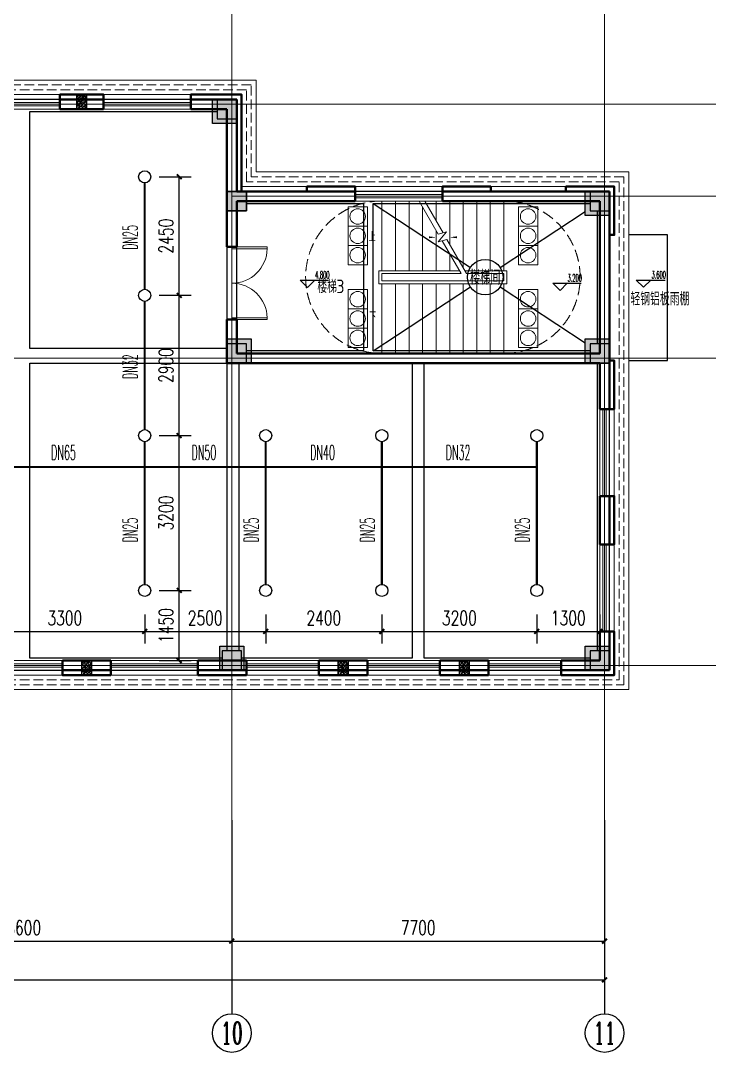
# Model space of a CAD drawing. Extents: x 1031190 to 1725648, y 733081 to 1571294.
# Drawn here: x 1172454 to 1186681, y 1052348 to 1073677 of the extents above; entities that cross this region are included whole.
import ezdxf
from ezdxf.enums import TextEntityAlignment as Align

# ---------------------------------------------------------------- set-up
doc = ezdxf.new("R2010")
doc.units = 0
doc.header["$LTSCALE"] = 1000
doc.header["$MEASUREMENT"] = 0
for name, pattern in [('__DASH', [0.35, 0.25, -0.1]), ('ACAD_ISO10W100', [18.5, 12, -3, 0.5, -3]), ('DASH', [0.35, 0.25, -0.1]), ('DOTE', [2.42, 2, -0.2, 0.02, -0.2])]:
    doc.linetypes.add(name, pattern=pattern)
for name, color, linetype in [('AXIS', 3, 'Continuous'), ('AXIS_TEXT', 4, 'Continuous'), ('BEAM', 4, 'Continuous'), ('C-AXIS(轴号)', 3, 'Continuous'), ('C-AXIS-T(字)', 7, 'Continuous'), ('DIM_ELEV', 3, 'Continuous'), ('DIM_SYMB', 3, 'Continuous'), ('EQUIP_不分区喷淋', 7, 'Continuous'), ('PIPE-不分区喷淋', 6, 'ZP'), ('PUB_TEXT', 4, 'Continuous'), ('S-COLU-HATCH', 30, 'Continuous'), ('S-COLU-LINE1', 6, 'Continuous'), ('TEXT_不分区喷淋', 7, 'Continuous'), ('TWT_DIM', 3, 'Continuous'), ('立面', 73, 'Continuous')]:
    doc.layers.add(name, color=color, linetype=linetype)
for name, color, linetype, lineweight in [('DOTE', 19, 'DOTE', 9), ('STAIR', 2, 'Continuous', 18), ('WALL', 9, 'Continuous', 40), ('WINDOW', 8, 'Continuous', 15), ('平面-看线', 45, 'Continuous', 15)]:
    doc.layers.add(name, color=color, linetype=linetype, lineweight=lineweight)
doc.styles.add('_TCH_AXIS', font='COMPLEX', dxfattribs={"bigfont": 'GBCBIG'})
doc.styles.add('_TCH_DIM', font='SIMPLEX.shx', dxfattribs={"width": 0.6, "oblique": 10, "bigfont": 'hztxt.shx'})
doc.styles.add('_TCH_DIM_T3', font='SIMPLEX', dxfattribs={"width": 0.705882, "bigfont": 'GBCBIG'})
doc.styles.add('_TWT_PIPEDN', font='SIMPLEX.shx', dxfattribs={"width": 0.6, "oblique": 10, "height": 3, "bigfont": 'HZTXT.shx'})
doc.styles.add('COMPLEX', font='COMPLEX')
doc.styles.get("Standard").update_dxf_attribs({"font": 'gbenor.shx', "bigfont": 'gbcbig.shx'})
doc.styles.add('TSSD_REIN', font='tssdeng.shx', dxfattribs={"width": 0.7, "bigfont": 'hztxt.shx'})
doc.linetypes.add('ZP', pattern='A,3,-0.2,["ZP",Standard,S=0.25,R=0,X=-0.1,Y=-0.115],-0.35', length=3.55)
doc.dimstyles.new('_TCH_ARCH&&100', dxfattribs={"dimtxt": 297.5, "dimasz": 100, "dimexe": 250, "dimexo": 300, "dimgap": 126.25, "dimtad": 1, "dimdec": 0, "dimzin": 0, "dimdsep": 46, "dimtxsty": '_TCH_DIM_T3', "dimblk": 'ARCHTICK', "dimcen": 0.09, "dimclrt": 7, "dimazin": 2, "dimtfac": 1, "dimtdec": 0, "dimtix": 1, "dimtmove": 2, "dimatfit": 3, "dimfxl": 0, "dimtolj": 1, "dimtzin": 0, "dimarcsym": 0})
doc.dimstyles.new('_TWT_ARCH&&100', dxfattribs={"dimtxt": 297.5, "dimasz": 100, "dimexe": 250, "dimexo": 300, "dimgap": 126.25, "dimtad": 1, "dimdec": 0, "dimzin": 0, "dimdsep": 46, "dimtxsty": '_TCH_DIM_T3', "dimblk": 'ARCHTICK', "dimcen": 0.09, "dimclrt": 7, "dimazin": 2, "dimtfac": 1, "dimtdec": 0, "dimtix": 1, "dimtmove": 2, "dimatfit": 3, "dimfxl": 0, "dimtolj": 1, "dimtzin": 0, "dimarcsym": 0})

# ---------------------------------------------------------------- blocks, each defined once
blk = doc.blocks.new('A$C2C0A525A')
at = {"layer": 'BEAM', "linetype": 'ByBlock'}
h = blk.add_hatch(dxfattribs=at)
h.set_pattern_fill('ARMORED', color=2, scale=10, style=0)
h.set_pattern_definition([(50, (-1583621.62, 476005.3), (71.7260183, -6.2752135), [7.5, -82.5]), (355, (-1583621.62, 476005.3), (-13.8751334, 75.2192134), [6, -66]), (100.4514, (-1583615.64, 476004.78), (57.8509382, 68.9439542), [6.374019, -70.1142112]), (46.1842, (-1583621.62, 476025.3), (106.724105, -16.5519014), [11.25, -123.75]), (96.6356, (-1583612.72, 476023.92), (93.4662706, 97.411787), [9.561029, -105.1713]), (351.1842, (-1583621.62, 476025.3), (93.4661945, 97.41186), [9, -99]), (21, (-1583611.62, 476020.3), (59.6907052, -40.261889), [7.5, -82.5]), (326, (-1583611.62, 476020.3), (24.3315332, 72.5150045), [6, -66]), (71.4514, (-1583606.644, 476016.95), (84.0222629, 32.2530497), [6.374019, -70.1142112]), (37.5, (-1583621.618, 476005.302), (1.21598553, 33.2893854), [0, -65.2, 0, -67, 0, -66.25]), (7.5, (-1583621.62, 476005.302), (26.30695374, 39.4411712), [0, -38.2, 0, -63.7, 0, -25.25]), (327.5, (-1583643.918, 476005.302), (53.3822436, -2.25548717), [0, -25, 0, -78, 0, -103.5]), (317.5, (-1583653.92, 476005.3), (58.3186169, 10.0104982), [0, -32.5, 0, -51.8, 0, -73.5]), (45, (-1583621.62, 476005.3), (-35.355339, 35.355339), [])])
h.paths.add_polyline_path([(61000, -1600), (61000, -1900), (61200, -1900), (61200, -1600)])
at = {"layer": 'BEAM', "ltscale": 10}
h = blk.add_hatch(color=256, dxfattribs=at)
h.dxf.hatch_style = 1
h.paths.add_polyline_path([(64300, -1700), (63900, -1700), (63900, -2100), (64300, -2100)])
h = blk.add_hatch(color=256, dxfattribs=at)
h.dxf.hatch_style = 1
h.paths.add_polyline_path([(64500, -3600), (64100, -3600), (64100, -4000), (64500, -4000)])
h = blk.add_hatch(color=256, dxfattribs=at)
h.dxf.hatch_style = 1
h.paths.add_polyline_path([(72000, -3600), (71600, -3600), (71600, -4000), (72000, -4000)])
h = blk.add_hatch(color=256, dxfattribs=at)
h.dxf.hatch_style = 1
h.paths.add_polyline_path([(64500, -6750), (64100, -6750), (64100, -7150), (64500, -7150)])
h = blk.add_hatch(color=256, dxfattribs=at)
h.dxf.hatch_style = 1
h.paths.add_polyline_path([(72000, -6750), (71600, -6750), (71600, -7150), (72000, -7150)])
h = blk.add_hatch(color=256, dxfattribs=at)
h.dxf.hatch_style = 1
h.paths.add_polyline_path([(64400, -13100), (64000, -13100), (64000, -13500), (64400, -13500)])
h = blk.add_hatch(color=256, dxfattribs=at)
h.dxf.hatch_style = 1
h.paths.add_polyline_path([(72000, -13100), (71600, -13100), (71600, -13500), (72000, -13500)])
at = {"layer": 'BEAM', "linetype": 'ByBlock'}
h = blk.add_hatch(dxfattribs=at)
h.set_pattern_fill('ARMORED', color=2, scale=10, style=0)
h.set_pattern_definition([(50, (-1583521.62, 464305.3), (71.7260183, -6.2752135), [7.5, -82.5]), (355, (-1583521.62, 464305.3), (-13.8751334, 75.2192134), [6, -66]), (100.4514, (-1583515.64, 464304.78), (57.8509382, 68.9439542), [6.374019, -70.1142112]), (46.1842, (-1583521.62, 464325.3), (106.724105, -16.5519014), [11.25, -123.75]), (96.6356, (-1583512.72, 464323.92), (93.4662706, 97.411787), [9.561029, -105.1713]), (351.1842, (-1583521.62, 464325.3), (93.4661945, 97.41186), [9, -99]), (21, (-1583511.62, 464320.3), (59.6907052, -40.261889), [7.5, -82.5]), (326, (-1583511.62, 464320.3), (24.3315332, 72.5150045), [6, -66]), (71.4514, (-1583506.644, 464316.95), (84.0222629, 32.2530497), [6.374019, -70.1142112]), (37.5, (-1583521.618, 464305.302), (1.21598553, 33.2893854), [0, -65.2, 0, -67, 0, -66.25]), (7.5, (-1583521.62, 464305.302), (26.30695374, 39.4411712), [0, -38.2, 0, -63.7, 0, -25.25]), (327.5, (-1583543.918, 464305.302), (53.3822436, -2.25548717), [0, -25, 0, -78, 0, -103.5]), (317.5, (-1583553.92, 464305.3), (58.3186169, 10.0104982), [0, -32.5, 0, -51.8, 0, -73.5]), (45, (-1583521.62, 464305.3), (-35.355339, 35.355339), [])])
h.paths.add_polyline_path([(61100, -13300), (61100, -13600), (61300, -13600), (61300, -13300)])
h = blk.add_hatch(dxfattribs=at)
h.set_pattern_fill('ARMORED', color=2, scale=10, style=0)
h.set_pattern_definition([(50, (-1578221.62, 464305.3), (71.7260183, -6.2752135), [7.5, -82.5]), (355, (-1578221.62, 464305.3), (-13.8751334, 75.2192134), [6, -66]), (100.4514, (-1578215.64, 464304.78), (57.8509382, 68.9439542), [6.374019, -70.1142112]), (46.1842, (-1578221.62, 464325.3), (106.724105, -16.5519014), [11.25, -123.75]), (96.6356, (-1578212.72, 464323.92), (93.4662706, 97.411787), [9.561029, -105.1713]), (351.1842, (-1578221.62, 464325.3), (93.4661945, 97.41186), [9, -99]), (21, (-1578211.62, 464320.3), (59.6907052, -40.261889), [7.5, -82.5]), (326, (-1578211.62, 464320.3), (24.3315332, 72.5150045), [6, -66]), (71.4514, (-1578206.644, 464316.95), (84.0222629, 32.2530497), [6.374019, -70.1142112]), (37.5, (-1578221.618, 464305.302), (1.21598553, 33.2893854), [0, -65.2, 0, -67, 0, -66.25]), (7.5, (-1578221.62, 464305.302), (26.30695374, 39.4411712), [0, -38.2, 0, -63.7, 0, -25.25]), (327.5, (-1578243.918, 464305.302), (53.3822436, -2.25548717), [0, -25, 0, -78, 0, -103.5]), (317.5, (-1578253.92, 464305.3), (58.3186169, 10.0104982), [0, -32.5, 0, -51.8, 0, -73.5]), (45, (-1578221.62, 464305.3), (-35.355339, 35.355339), [])])
h.paths.add_polyline_path([(66400, -13300), (66400, -13600), (66600, -13600), (66600, -13300)])
h = blk.add_hatch(dxfattribs=at)
h.set_pattern_fill('ARMORED', color=2, scale=10, style=0)
h.set_pattern_definition([(50, (-1575721.62, 464305.3), (71.7260183, -6.2752135), [7.5, -82.5]), (355, (-1575721.62, 464305.3), (-13.8751334, 75.2192134), [6, -66]), (100.4514, (-1575715.64, 464304.78), (57.8509382, 68.9439542), [6.374019, -70.1142112]), (46.1842, (-1575721.62, 464325.3), (106.724105, -16.5519014), [11.25, -123.75]), (96.6356, (-1575712.72, 464323.92), (93.4662706, 97.411787), [9.561029, -105.1713]), (351.1842, (-1575721.62, 464325.3), (93.4661945, 97.41186), [9, -99]), (21, (-1575711.62, 464320.3), (59.6907052, -40.261889), [7.5, -82.5]), (326, (-1575711.62, 464320.3), (24.3315332, 72.5150045), [6, -66]), (71.4514, (-1575706.644, 464316.95), (84.0222629, 32.2530497), [6.374019, -70.1142112]), (37.5, (-1575721.618, 464305.302), (1.21598553, 33.2893854), [0, -65.2, 0, -67, 0, -66.25]), (7.5, (-1575721.62, 464305.302), (26.30695374, 39.4411712), [0, -38.2, 0, -63.7, 0, -25.25]), (327.5, (-1575743.918, 464305.302), (53.3822436, -2.25548717), [0, -25, 0, -78, 0, -103.5]), (317.5, (-1575753.92, 464305.3), (58.3186169, 10.0104982), [0, -32.5, 0, -51.8, 0, -73.5]), (45, (-1575721.62, 464305.3), (-35.355339, 35.355339), [])])
h.paths.add_polyline_path([(68900, -13300), (68900, -13600), (69100, -13600), (69100, -13300)])
at = {"layer": 'BEAM'}
for p, q in [((59900, -1700), (55800, -1700)), ((63900, -1700), (59900, -1700)), ((60025, -1950), (63900, -1950)), ((60025, -6850), (60025, -1950)), ((64100, -2100), (64100, -3600)), ((64300, -3600), (64300, -2100)), ((67020, -3600), (64500, -3600)), ((71600, -3600), (67020, -3600)), ((64100, -4000), (64100, -6750)), ((64300, -6750), (64300, -4000)), ((64500, -3850), (66920, -3850)), ((66920, -3850), (66920, -6900)), ((67120, -3850), (69129, -5173)), ((67120, -3850), (71600, -3850)), ((67120, -6900), (67120, -3850)), ((69741, -5173), (71500, -4015)), ((71750, -4000), (71750, -6750)), ((72000, -6750), (72000, -4000)), ((67120, -6900), (69129, -5577)), ((69741, -5577), (71500, -6735)), ((64100, -6850), (60025, -6850)), ((66920, -6900), (64500, -6900)), ((68050, -6900), (67120, -6900)), ((71600, -6900), (68050, -6900)), ((60025, -7150), (64100, -7150)), ((60025, -13250), (60025, -7150)), ((64100, -7150), (64100, -13100)), ((64350, -13100), (64350, -7150)), ((64500, -7150), (67020, -7150)), ((67020, -7150), (67925, -7150)), ((67925, -7150), (67925, -13250)), ((68175, -7150), (71600, -7150)), ((68175, -13250), (68175, -7150)), ((71750, -7150), (71750, -13100)), ((72000, -13100), (72000, -7150)), ((64000, -13250), (60025, -13250)), ((67925, -13250), (64400, -13250)), ((71600, -13250), (68175, -13250)), ((55800, -13500), (59900, -13500)), ((59900, -13500), (64000, -13500)), ((64400, -13500), (68050, -13500)), ((68050, -13500), (71600, -13500))]:
    blk.add_line(p, q, dxfattribs=at)
at = {"layer": 'BEAM', "color": 2, "linetype": 'ByBlock'}
for points in [[(61000, -1600), (61200, -1600), (61200, -1900), (61000, -1900)], [(61100, -13300), (61300, -13300), (61300, -13600), (61100, -13600)], [(66400, -13300), (66600, -13300), (66600, -13600), (66400, -13600)], [(68900, -13300), (69100, -13300), (69100, -13600), (68900, -13600)]]:
    blk.add_lwpolyline(points, close=True, dxfattribs=at)
at = {"layer": 'BEAM'}
for points in [[(64300, -1700), (63900, -1700), (63900, -2100), (64300, -2100)], [(64500, -3600), (64100, -3600), (64100, -4000), (64500, -4000)], [(72000, -3600), (71600, -3600), (71600, -4000), (72000, -4000)], [(64500, -6750), (64100, -6750), (64100, -7150), (64500, -7150)], [(72000, -6750), (71600, -6750), (71600, -7150), (72000, -7150)], [(64400, -13100), (64000, -13100), (64000, -13500), (64400, -13500)], [(72000, -13100), (71600, -13100), (71600, -13500), (72000, -13500)]]:
    blk.add_lwpolyline(points, close=True, dxfattribs=at)
blk.add_circle((69435, -5375), 367, dxfattribs=at)
at = {"layer": 'BEAM', "style": 'TSSD_REIN', "width": 0.7}
blk.add_text('楼梯间', height=300, dxfattribs=at).set_placement((69120, -5529))
blk = doc.blocks.new('rewerwer')
at = {"layer": 'S-COLU-HATCH'}
h = blk.add_hatch(color=8, dxfattribs=at)
h.dxf.hatch_style = 1
h.paths.add_polyline_path([(1356988, 1149256), (1357488, 1149256), (1357488, 1148756), (1356988, 1148756)])
h = blk.add_hatch(color=8, dxfattribs=at)
h.dxf.hatch_style = 1
h.paths.add_polyline_path([(1357288, 1147356), (1357688, 1147356), (1357688, 1146956), (1357288, 1146956)])
h = blk.add_hatch(color=8, dxfattribs=at)
h.dxf.hatch_style = 1
h.paths.add_polyline_path([(1364688, 1147356), (1365188, 1147356), (1365188, 1146856), (1364688, 1146856)])
h = blk.add_hatch(color=8, dxfattribs=at)
h.dxf.hatch_style = 1
h.paths.add_polyline_path([(1357288, 1144306), (1357788, 1144306), (1357788, 1143806), (1357288, 1143806)])
h = blk.add_hatch(color=8, dxfattribs=at)
h.dxf.hatch_style = 1
h.paths.add_polyline_path([(1364688, 1144306), (1365188, 1144306), (1365188, 1143806), (1364688, 1143806)])
h = blk.add_hatch(color=8, dxfattribs=at)
h.dxf.hatch_style = 1
h.paths.add_polyline_path([(1357138, 1137956), (1357638, 1137956), (1357638, 1137456), (1357138, 1137456)])
h = blk.add_hatch(color=8, dxfattribs=at)
h.dxf.hatch_style = 1
h.paths.add_polyline_path([(1364688, 1137956), (1365188, 1137956), (1365188, 1137456), (1364688, 1137456)])
at = {"layer": 'S-COLU-LINE1', "color": 8}
for points in [[(1356988, 1149256), (1357488, 1149256), (1357488, 1148756), (1356988, 1148756)], [(1357288, 1147356), (1357688, 1147356), (1357688, 1146956), (1357288, 1146956)], [(1364688, 1147356), (1365188, 1147356), (1365188, 1146856), (1364688, 1146856)], [(1357288, 1144306), (1357788, 1144306), (1357788, 1143806), (1357288, 1143806)], [(1364688, 1144306), (1365188, 1144306), (1365188, 1143806), (1364688, 1143806)], [(1357138, 1137956), (1357638, 1137956), (1357638, 1137456), (1357138, 1137456)], [(1364688, 1137956), (1365188, 1137956), (1365188, 1137456), (1364688, 1137456)]]:
    blk.add_lwpolyline(points, close=True, dxfattribs=at)
blk = doc.blocks.new('_ArchTick')
at = {"color": 0, "linetype": 'ByBlock', "const_width": 0.4}
blk.add_lwpolyline([(-0.5, -0.5), (0.5, 0.5)], dxfattribs=at)
blk = doc.blocks.new('*D254')
at = {"layer": 'AXIS', "color": 0, "lineweight": -2}
for p, q in [((1112617, 1056848), (1112617, 1053598)), ((1184517, 1056848), (1184517, 1053598)), ((1112617, 1053848), (1184517, 1053848))]:
    blk.add_line(p, q, dxfattribs=at)
at = {"layer": 'Defpoints', "color": 0}
for p in [(1112617, 1057148), (1184517, 1057148), (1184517, 1053848)]:
    blk.add_point(p, dxfattribs=at)
at = {"layer": 'AXIS', "color": 0, "lineweight": -2, "xscale": 100, "yscale": 100, "zscale": 100, "rotation": 180}
blk.add_blockref('_ArchTick', (1112617, 1053848), dxfattribs=at)
at = {"layer": 'AXIS', "color": 0, "lineweight": -2, "xscale": 100, "yscale": 100, "zscale": 100}
blk.add_blockref('_ArchTick', (1184517, 1053848), dxfattribs=at)
at = {"layer": 'AXIS', "color": 7, "insert": (1148567, 1054123), "char_height": 297.5, "attachment_point": 5, "style": '_TCH_DIM_T3'}
blk.add_mtext('\\A1;71900', dxfattribs=at)
blk = doc.blocks.new('*D265')
at = {"layer": 'AXIS', "color": 0, "lineweight": -2}
for p, q in [((1168217, 1056848), (1168217, 1054398)), ((1176817, 1056848), (1176817, 1054398)), ((1168217, 1054648), (1176817, 1054648))]:
    blk.add_line(p, q, dxfattribs=at)
at = {"layer": 'Defpoints', "color": 0}
for p in [(1168217, 1057148), (1176817, 1057148), (1176817, 1054648)]:
    blk.add_point(p, dxfattribs=at)
at = {"layer": 'AXIS', "color": 0, "lineweight": -2, "xscale": 100, "yscale": 100, "zscale": 100, "rotation": 180}
blk.add_blockref('_ArchTick', (1168217, 1054648), dxfattribs=at)
at = {"layer": 'AXIS', "color": 0, "lineweight": -2, "xscale": 100, "yscale": 100, "zscale": 100}
blk.add_blockref('_ArchTick', (1176817, 1054648), dxfattribs=at)
at = {"layer": 'AXIS', "color": 7, "insert": (1172517, 1054923), "char_height": 297.5, "attachment_point": 5, "style": '_TCH_DIM_T3'}
blk.add_mtext('\\A1;8600', dxfattribs=at)
blk = doc.blocks.new('*D266')
at = {"layer": 'AXIS', "color": 0, "lineweight": -2}
for p, q in [((1176817, 1056848), (1176817, 1054398)), ((1184517, 1056848), (1184517, 1054398)), ((1176817, 1054648), (1184517, 1054648))]:
    blk.add_line(p, q, dxfattribs=at)
at = {"layer": 'Defpoints', "color": 0}
for p in [(1176817, 1057148), (1184517, 1057148), (1184517, 1054648)]:
    blk.add_point(p, dxfattribs=at)
at = {"layer": 'AXIS', "color": 0, "lineweight": -2, "xscale": 100, "yscale": 100, "zscale": 100, "rotation": 180}
blk.add_blockref('_ArchTick', (1176817, 1054648), dxfattribs=at)
at = {"layer": 'AXIS', "color": 0, "lineweight": -2, "xscale": 100, "yscale": 100, "zscale": 100}
blk.add_blockref('_ArchTick', (1184517, 1054648), dxfattribs=at)
at = {"layer": 'AXIS', "color": 7, "insert": (1180667, 1054923), "char_height": 297.5, "attachment_point": 5, "style": '_TCH_DIM_T3'}
blk.add_mtext('\\A1;7700', dxfattribs=at)
blk = doc.blocks.new('*D654')
at = {"layer": 'Defpoints', "color": 0}
for p in [(1175015, 1070448), (1175730, 1070448), (1175015, 1067998)]:
    blk.add_point(p, dxfattribs=at)
at = {"layer": 'TWT_DIM', "color": 0, "lineweight": -2}
for p, q in [((1175315, 1070448), (1175980, 1070448)), ((1175730, 1067998), (1175730, 1070448)), ((1175315, 1067998), (1175980, 1067998))]:
    blk.add_line(p, q, dxfattribs=at)
at = {"layer": 'TWT_DIM', "color": 0, "lineweight": -2, "xscale": 100, "yscale": 100, "zscale": 100}
for p, rotation in [((1175730, 1070448), 90), ((1175730, 1067998), 270)]:
    blk.add_blockref('_ArchTick', p, dxfattribs=dict(at, rotation=rotation))
at = {"layer": 'TWT_DIM', "color": 7, "insert": (1175455, 1069223), "char_height": 297.5, "attachment_point": 5, "rotation": 90, "style": '_TCH_DIM_T3'}
blk.add_mtext('\\A1;2450', dxfattribs=at)
blk = doc.blocks.new('*D655')
at = {"layer": 'Defpoints', "color": 0}
for p in [(1175015, 1067998), (1175730, 1067998), (1175015, 1065098)]:
    blk.add_point(p, dxfattribs=at)
at = {"layer": 'TWT_DIM', "color": 0, "lineweight": -2}
for p, q in [((1175315, 1067998), (1175980, 1067998)), ((1175730, 1065098), (1175730, 1067998)), ((1175315, 1065098), (1175980, 1065098))]:
    blk.add_line(p, q, dxfattribs=at)
at = {"layer": 'TWT_DIM', "color": 0, "lineweight": -2, "xscale": 100, "yscale": 100, "zscale": 100}
for p, rotation in [((1175730, 1067998), 90), ((1175730, 1065098), 270)]:
    blk.add_blockref('_ArchTick', p, dxfattribs=dict(at, rotation=rotation))
at = {"layer": 'TWT_DIM', "color": 7, "insert": (1175455, 1066548), "char_height": 297.5, "attachment_point": 5, "rotation": 90, "style": '_TCH_DIM_T3'}
blk.add_mtext('\\A1;2900', dxfattribs=at)
blk = doc.blocks.new('*D656')
at = {"layer": 'Defpoints', "color": 0}
for p in [(1175015, 1065098), (1175730, 1065098), (1175015, 1061898)]:
    blk.add_point(p, dxfattribs=at)
at = {"layer": 'TWT_DIM', "color": 0, "lineweight": -2}
for p, q in [((1175315, 1065098), (1175980, 1065098)), ((1175730, 1061898), (1175730, 1065098)), ((1175315, 1061898), (1175980, 1061898))]:
    blk.add_line(p, q, dxfattribs=at)
at = {"layer": 'TWT_DIM', "color": 0, "lineweight": -2, "xscale": 100, "yscale": 100, "zscale": 100}
for p, rotation in [((1175730, 1065098), 90), ((1175730, 1061898), 270)]:
    blk.add_blockref('_ArchTick', p, dxfattribs=dict(at, rotation=rotation))
at = {"layer": 'TWT_DIM', "color": 7, "insert": (1175455, 1063498), "char_height": 297.5, "attachment_point": 5, "rotation": 90, "style": '_TCH_DIM_T3'}
blk.add_mtext('\\A1;3200', dxfattribs=at)
blk = doc.blocks.new('*D657')
at = {"layer": 'Defpoints', "color": 0}
for p in [(1175015, 1061898), (1175730, 1061898), (1175015, 1060448)]:
    blk.add_point(p, dxfattribs=at)
at = {"layer": 'TWT_DIM', "color": 0, "lineweight": -2}
for p, q in [((1175315, 1061898), (1175980, 1061898)), ((1175730, 1060448), (1175730, 1061898)), ((1175315, 1060448), (1175980, 1060448))]:
    blk.add_line(p, q, dxfattribs=at)
at = {"layer": 'TWT_DIM', "color": 0, "lineweight": -2, "xscale": 100, "yscale": 100, "zscale": 100}
for p, rotation in [((1175730, 1061898), 90), ((1175730, 1060448), 270)]:
    blk.add_blockref('_ArchTick', p, dxfattribs=dict(at, rotation=rotation))
at = {"layer": 'TWT_DIM', "color": 7, "insert": (1175455, 1061173), "char_height": 297.5, "attachment_point": 5, "rotation": 90, "style": '_TCH_DIM_T3'}
blk.add_mtext('\\A1;1450', dxfattribs=at)
blk = doc.blocks.new('*D679')
at = {"layer": 'Defpoints', "color": 0}
for p in [(1171717, 1061698), (1175017, 1061698), (1175017, 1061050)]:
    blk.add_point(p, dxfattribs=at)
at = {"layer": 'TWT_DIM', "color": 0, "lineweight": -2}
for p, q in [((1171717, 1061398), (1171717, 1060800)), ((1175017, 1061398), (1175017, 1060800)), ((1171717, 1061050), (1175017, 1061050))]:
    blk.add_line(p, q, dxfattribs=at)
at = {"layer": 'TWT_DIM', "color": 0, "lineweight": -2, "xscale": 100, "yscale": 100, "zscale": 100, "rotation": 180}
blk.add_blockref('_ArchTick', (1171717, 1061050), dxfattribs=at)
at = {"layer": 'TWT_DIM', "color": 0, "lineweight": -2, "xscale": 100, "yscale": 100, "zscale": 100}
blk.add_blockref('_ArchTick', (1175017, 1061050), dxfattribs=at)
at = {"layer": 'TWT_DIM', "color": 7, "insert": (1173367, 1061325), "char_height": 297.5, "attachment_point": 5, "style": '_TCH_DIM_T3'}
blk.add_mtext('\\A1;3300', dxfattribs=at)
blk = doc.blocks.new('*D680')
at = {"layer": 'Defpoints', "color": 0}
for p in [(1175017, 1061698), (1177517, 1061698), (1177517, 1061050)]:
    blk.add_point(p, dxfattribs=at)
at = {"layer": 'TWT_DIM', "color": 0, "lineweight": -2}
for p, q in [((1175017, 1061398), (1175017, 1060800)), ((1177517, 1061398), (1177517, 1060800)), ((1175017, 1061050), (1177517, 1061050))]:
    blk.add_line(p, q, dxfattribs=at)
at = {"layer": 'TWT_DIM', "color": 0, "lineweight": -2, "xscale": 100, "yscale": 100, "zscale": 100, "rotation": 180}
blk.add_blockref('_ArchTick', (1175017, 1061050), dxfattribs=at)
at = {"layer": 'TWT_DIM', "color": 0, "lineweight": -2, "xscale": 100, "yscale": 100, "zscale": 100}
blk.add_blockref('_ArchTick', (1177517, 1061050), dxfattribs=at)
at = {"layer": 'TWT_DIM', "color": 7, "insert": (1176267, 1061325), "char_height": 297.5, "attachment_point": 5, "style": '_TCH_DIM_T3'}
blk.add_mtext('\\A1;2500', dxfattribs=at)
blk = doc.blocks.new('*D681')
at = {"layer": 'Defpoints', "color": 0}
for p in [(1177517, 1061698), (1179917, 1061698), (1179917, 1061050)]:
    blk.add_point(p, dxfattribs=at)
at = {"layer": 'TWT_DIM', "color": 0, "lineweight": -2}
for p, q in [((1177517, 1061398), (1177517, 1060800)), ((1179917, 1061398), (1179917, 1060800)), ((1177517, 1061050), (1179917, 1061050))]:
    blk.add_line(p, q, dxfattribs=at)
at = {"layer": 'TWT_DIM', "color": 0, "lineweight": -2, "xscale": 100, "yscale": 100, "zscale": 100, "rotation": 180}
blk.add_blockref('_ArchTick', (1177517, 1061050), dxfattribs=at)
at = {"layer": 'TWT_DIM', "color": 0, "lineweight": -2, "xscale": 100, "yscale": 100, "zscale": 100}
blk.add_blockref('_ArchTick', (1179917, 1061050), dxfattribs=at)
at = {"layer": 'TWT_DIM', "color": 7, "insert": (1178717, 1061325), "char_height": 297.5, "attachment_point": 5, "style": '_TCH_DIM_T3'}
blk.add_mtext('\\A1;2400', dxfattribs=at)
blk = doc.blocks.new('*D682')
at = {"layer": 'Defpoints', "color": 0}
for p in [(1179917, 1061698), (1183117, 1061698), (1183117, 1061050)]:
    blk.add_point(p, dxfattribs=at)
at = {"layer": 'TWT_DIM', "color": 0, "lineweight": -2}
for p, q in [((1179917, 1061398), (1179917, 1060800)), ((1183117, 1061398), (1183117, 1060800)), ((1179917, 1061050), (1183117, 1061050))]:
    blk.add_line(p, q, dxfattribs=at)
at = {"layer": 'TWT_DIM', "color": 0, "lineweight": -2, "xscale": 100, "yscale": 100, "zscale": 100, "rotation": 180}
blk.add_blockref('_ArchTick', (1179917, 1061050), dxfattribs=at)
at = {"layer": 'TWT_DIM', "color": 0, "lineweight": -2, "xscale": 100, "yscale": 100, "zscale": 100}
blk.add_blockref('_ArchTick', (1183117, 1061050), dxfattribs=at)
at = {"layer": 'TWT_DIM', "color": 7, "insert": (1181517, 1061325), "char_height": 297.5, "attachment_point": 5, "style": '_TCH_DIM_T3'}
blk.add_mtext('\\A1;3200', dxfattribs=at)
blk = doc.blocks.new('*D683')
at = {"layer": 'Defpoints', "color": 0}
for p in [(1183117, 1061698), (1184417, 1061698), (1184417, 1061050)]:
    blk.add_point(p, dxfattribs=at)
at = {"layer": 'TWT_DIM', "color": 0, "lineweight": -2}
for p, q in [((1183117, 1061398), (1183117, 1060800)), ((1184417, 1061398), (1184417, 1060800)), ((1183117, 1061050), (1184417, 1061050))]:
    blk.add_line(p, q, dxfattribs=at)
at = {"layer": 'TWT_DIM', "color": 0, "lineweight": -2, "xscale": 100, "yscale": 100, "zscale": 100, "rotation": 180}
blk.add_blockref('_ArchTick', (1183117, 1061050), dxfattribs=at)
at = {"layer": 'TWT_DIM', "color": 0, "lineweight": -2, "xscale": 100, "yscale": 100, "zscale": 100}
blk.add_blockref('_ArchTick', (1184417, 1061050), dxfattribs=at)
at = {"layer": 'TWT_DIM', "color": 7, "insert": (1183767, 1061325), "char_height": 297.5, "attachment_point": 5, "style": '_TCH_DIM_T3'}
blk.add_mtext('\\A1;1300', dxfattribs=at)
blk = doc.blocks.new('$TwtSys$00000125')
blk.add_circle((0, 0, 0), 1)
blk = doc.blocks.new('$WINLIB2D$00000001')
at = {"color": 0}
for points in [[(-0.5, 0.5), (-0.5, -0.5)], [(-0.5, 0.5), (0.5, 0.5)], [(0.5, -0.5), (0.5, 0.5)], [(0.5, 0.167), (-0.5, 0.167)], [(0.5, -0.167), (-0.5, -0.167)], [(-0.5, -0.5), (0.5, -0.5)]]:
    blk.add_lwpolyline(points, dxfattribs=at)
blk = doc.blocks.new('$DorLib2D$00000002')
for p, q in [((-0.5, 0), (-0.5, 0.4875)), ((-0.475, 0.4875), (-0.5, 0.4875)), ((-0.475, 0), (-0.475, 0.4875)), ((0.475, 0), (0.475, 0.4875)), ((0.475, 0.4875), (0.5, 0.4875)), ((0.5, 0), (0.5, 0.4875)), ((-0.5, 0), (-0.475, 0)), ((0.5, 0), (0.475, 0))]:
    blk.add_line(p, q)
at = {"lineweight": 13}
for centre, start, end in [((-0.4875, 0), 0, 88.53072), ((0.4875, 0), 91.46928, 180)]:
    blk.add_arc(centre, 0.4875, start, end, dxfattribs=at)
blk = doc.blocks.new('_AXISO')
blk.add_circle((0, 0), 0.5)
at = {"layer": 'AXIS_TEXT', "style": 'COMPLEX', "width": 1.041667}
blk.add_attdef('A', text='', height=0.56, dxfattribs=at).set_placement((-0.25, -0.28), (0.25, -0.28), align=Align.FIT)

msp = doc.modelspace()

# ---------------------------------------------------------------- linework, layer by layer
at = {"layer": 'C-AXIS(轴号)'}
for p, q in [((1176817, 1057147.8), (1176817, 1053147.8)), ((1184517, 1057147.8), (1184517, 1053147.8))]:
    msp.add_line(p, q, dxfattribs=at)
at = {"layer": 'DIM_ELEV', "color": 8}
for p, q in [((1178380, 1068160.6), (1178230, 1068310.6)), ((1178230, 1068310.6), (1178814.5, 1068310.6)), ((1178380, 1068160.6), (1178530, 1068310.6)), ((1183597.6, 1068099.2), (1183447.6, 1068249.2)), ((1183447.6, 1068249.2), (1184032.2, 1068249.2)), ((1183597.6, 1068099.2), (1183747.6, 1068249.2)), ((1185321.7, 1068164), (1185171.7, 1068314)), ((1185171.7, 1068314), (1185768.1, 1068314)), ((1185321.7, 1068164), (1185471.7, 1068314))]:
    msp.add_line(p, q, dxfattribs=at)
at = {"layer": 'DIM_SYMB', "color": 8}
for points in [[(1179777, 1069197.8, 0, 0, 0), (1181037, 1069197.8, 0, 40, 0), (1180887, 1069197.8, 0, 0, 0)], [(1179777, 1067547.8, 0, 0, 0), (1183427, 1067547.8, 0, 0, 0), (1183427, 1069197.8, 0, 0, 0), (1181317, 1069197.8, 0, 40, 0), (1181467, 1069197.8, 0, 0, 0)]]:
    msp.add_lwpolyline(points, format="xyseb", dxfattribs=at)
at = {"layer": 'DOTE', "linetype": 'ACAD_ISO10W100', "ltscale": 100}
for p, q in [((1176817, 1080847.8), (1176817, 1057147.8)), ((1184517, 1080847.8), (1184517, 1057147.8)), ((1187717, 1071947.8), (1146617, 1071947.8)), ((1187717, 1070047.8), (1176817, 1070047.8)), ((1129617, 1066697.8), (1187717, 1066697.8)), ((1110440.6, 1060347.8), (1187717, 1060347.8))]:
    msp.add_line(p, q, dxfattribs=at)
at = {"layer": 'PIPE-不分区喷淋', "const_width": 45}
for points in [[(1175017, 1068122.8), (1175017, 1070322.8)], [(1175017, 1065222.8), (1175017, 1067872.8)], [(1175017, 1064447.8), (1175017, 1064972.8)], [(1177517, 1064972.8), (1177517, 1064447.8)], [(1179917, 1064447.8), (1179917, 1064972.8)], [(1183117, 1064972.8), (1183117, 1064447.8)], [(1175017, 1064447.8), (1171717, 1064447.8)], [(1175017, 1062022.8), (1175017, 1064447.8)], [(1177517, 1064447.8), (1175017, 1064447.8)], [(1177517, 1064447.8), (1177517, 1062022.8)], [(1179917, 1064447.8), (1177517, 1064447.8)], [(1179917, 1062022.8), (1179917, 1064447.8)], [(1183117, 1064447.8), (1179917, 1064447.8)], [(1183117, 1064447.8), (1183117, 1062022.8)]]:
    msp.add_lwpolyline(points, dxfattribs=at)
at = {"layer": 'STAIR', "color": 8}
for p, q in [((1179917, 1069947.8), (1180686.2, 1069947.8)), ((1179917, 1069947.8), (1179917, 1068507.8)), ((1180197, 1069947.8), (1180197, 1068507.8)), ((1180477, 1069947.8), (1180477, 1068507.8)), ((1180686.2, 1069947.8), (1181082.1, 1069262.2)), ((1180801.7, 1069947.8), (1182437, 1069947.8)), ((1180801.7, 1069947.8), (1181182.1, 1069289)), ((1181037, 1069947.8), (1181037, 1069540.3)), ((1181317, 1069947.8), (1181317, 1069055.3)), ((1181597, 1069947.8), (1181597, 1068570.3)), ((1181877, 1069947.8), (1181877, 1068507.8)), ((1182157, 1069947.8), (1182157, 1068507.8)), ((1182437, 1069947.8), (1182437, 1068507.8)), ((1184417, 1069947.8), (1182437, 1069947.8)), ((1182437, 1069947.8), (1182437, 1068507.8)), ((1184417, 1066797.8), (1184417, 1069947.8)), ((1180757, 1069825.2), (1180757, 1068507.8)), ((1181037, 1069340.3), (1181037, 1068507.8)), ((1181254.4, 1069308.4), (1181081.5, 1069102.3)), ((1181082.1, 1069262.2), (1181254.4, 1069308.4)), ((1181081.5, 1069102.3), (1181261.9, 1069150.7)), ((1181161.9, 1069123.9), (1181552.3, 1068447.8)), ((1181261.9, 1069150.7), (1181667.7, 1068447.8)), ((1181317, 1068855.3), (1181317, 1068507.8)), ((1179857, 1068237.8), (1179857, 1068507.8)), ((1179857, 1068507.8), (1181517.6, 1068507.8)), ((1179917, 1068447.8), (1181552.3, 1068447.8)), ((1179917, 1068297.8), (1179917, 1068447.8)), ((1179917, 1068447.8), (1181552.3, 1068447.8)), ((1179917, 1068447.8), (1179917, 1068297.8)), ((1181633.1, 1068507.8), (1182497, 1068507.8)), ((1181667.7, 1068447.8), (1182437, 1068447.8)), ((1181667.7, 1068447.8), (1182437, 1068447.8)), ((1182437, 1068447.8), (1182437, 1068297.8)), ((1182437, 1068447.8), (1182437, 1068297.8)), ((1182497, 1068507.8), (1182497, 1068237.8)), ((1182497, 1068237.8), (1179857, 1068237.8)), ((1182437, 1068297.8), (1179917, 1068297.8)), ((1182437, 1068297.8), (1179917, 1068297.8)), ((1179917, 1066797.8), (1179917, 1068237.8)), ((1180197, 1066797.8), (1180197, 1068237.8)), ((1180477, 1066797.8), (1180477, 1068237.8)), ((1180757, 1066797.8), (1180757, 1068237.8)), ((1181037, 1066797.8), (1181037, 1068237.8)), ((1181317, 1066797.8), (1181317, 1068237.8)), ((1181597, 1066797.8), (1181597, 1068237.8)), ((1181877, 1066797.8), (1181877, 1068237.8)), ((1182157, 1066797.8), (1182157, 1068237.8)), ((1182437, 1066797.8), (1182437, 1068237.8)), ((1182437, 1068237.8), (1182437, 1066797.8)), ((1182437, 1066797.8), (1179917, 1066797.8)), ((1182437, 1066797.8), (1184417, 1066797.8))]:
    msp.add_line(p, q, dxfattribs=at)
for points in [[(1179217, 1069827.8), (1179217, 1069427.8), (1179617, 1069427.8), (1179617, 1069827.8)], [(1182737, 1069827.8), (1182737, 1069427.8), (1183137, 1069427.8), (1183137, 1069827.8)], [(1179217, 1069427.8), (1179217, 1069027.8), (1179617, 1069027.8), (1179617, 1069427.8)], [(1182737, 1069427.8), (1182737, 1069027.8), (1183137, 1069027.8), (1183137, 1069427.8)], [(1179217, 1069027.8), (1179217, 1068627.8), (1179617, 1068627.8), (1179617, 1069027.8)], [(1182737, 1069027.8), (1182737, 1068627.8), (1183137, 1068627.8), (1183137, 1069027.8)], [(1179217, 1067717.8), (1179217, 1068117.8), (1179617, 1068117.8), (1179617, 1067717.8)], [(1182737, 1067717.8), (1182737, 1068117.8), (1183137, 1068117.8), (1183137, 1067717.8)], [(1179217, 1067317.8), (1179217, 1067717.8), (1179617, 1067717.8), (1179617, 1067317.8)], [(1182737, 1067317.8), (1182737, 1067717.8), (1183137, 1067717.8), (1183137, 1067317.8)], [(1179217, 1066917.8), (1179217, 1067317.8), (1179617, 1067317.8), (1179617, 1066917.8)], [(1182737, 1066917.8), (1182737, 1067317.8), (1183137, 1067317.8), (1183137, 1066917.8)]]:
    msp.add_lwpolyline(points, close=True, dxfattribs=at)
for centre in [(1179417, 1069627.8), (1182937, 1069627.8), (1179417, 1069227.8), (1182937, 1069227.8), (1179417, 1068827.8), (1182937, 1068827.8), (1179417, 1067917.8), (1182937, 1067917.8), (1179417, 1067517.8), (1182937, 1067517.8), (1179417, 1067117.8), (1182937, 1067117.8)]:
    msp.add_circle(centre, 160, dxfattribs=at)
at = {"layer": 'STAIR', "color": 8, "linetype": '__DASH'}
for centre, start, end in [((1179917, 1068372.8), 90, 270), ((1182437, 1068372.8), 270, 90)]:
    msp.add_arc(centre, 1575, start, end, dxfattribs=at)
at = {"layer": 'WALL', "color": 8}
for p, q in [((1174167, 1072047.8), (1173267, 1072047.8)), ((1173267, 1072047.8), (1173267, 1071847.8)), ((1174167, 1071847.8), (1174167, 1072047.8)), ((1176917, 1072047.8), (1175967, 1072047.8)), ((1175967, 1072047.8), (1175967, 1071847.8)), ((1176917, 1072047.8), (1176917, 1070147.8)), ((1173267, 1071847.8), (1174167, 1071847.8)), ((1175967, 1071847.8), (1176717, 1071847.8)), ((1176717, 1071847.8), (1176717, 1070047.8)), ((1179367, 1070147.8), (1176917, 1070147.8)), ((1179367, 1069947.8), (1179367, 1070147.8)), ((1184617, 1070147.8), (1181167, 1070147.8)), ((1181167, 1070147.8), (1181167, 1069947.8)), ((1184617, 1066697.8), (1184617, 1070147.8)), ((1176717, 1070047.8), (1176717, 1068997.8)), ((1176917, 1069947.8), (1179367, 1069947.8)), ((1176917, 1068997.8), (1176917, 1069947.8)), ((1181167, 1069947.8), (1184417, 1069947.8)), ((1184417, 1066797.8), (1184417, 1069947.8)), ((1176717, 1068997.8), (1176917, 1068997.8)), ((1176917, 1067497.8), (1176717, 1067497.8)), ((1176717, 1067497.8), (1176717, 1066597.8)), ((1176917, 1066797.8), (1176917, 1067497.8)), ((1176917, 1066797.8), (1184417, 1066797.8)), ((1184617, 1065647.8), (1184617, 1066697.8)), ((1176717, 1066597.8), (1184417, 1066597.8)), ((1184417, 1066597.8), (1184417, 1065647.8)), ((1184417, 1065647.8), (1184617, 1065647.8)), ((1184617, 1063847.8), (1184417, 1063847.8)), ((1184417, 1063847.8), (1184417, 1062847.8)), ((1184617, 1062847.8), (1184617, 1063847.8)), ((1184417, 1062847.8), (1184617, 1062847.8)), ((1184617, 1061047.8), (1184417, 1061047.8)), ((1184417, 1061047.8), (1184417, 1060447.8)), ((1184617, 1060247.8), (1184617, 1061047.8)), ((1174317, 1060447.8), (1173317, 1060447.8)), ((1173317, 1060447.8), (1173317, 1060247.8)), ((1174317, 1060247.8), (1174317, 1060447.8)), ((1177117, 1060447.8), (1176117, 1060447.8)), ((1176117, 1060447.8), (1176117, 1060247.8)), ((1177117, 1060247.8), (1177117, 1060447.8)), ((1179617, 1060447.8), (1178617, 1060447.8)), ((1178617, 1060447.8), (1178617, 1060247.8)), ((1179617, 1060247.8), (1179617, 1060447.8)), ((1182117, 1060447.8), (1181117, 1060447.8)), ((1181117, 1060447.8), (1181117, 1060247.8)), ((1182117, 1060247.8), (1182117, 1060447.8)), ((1184417, 1060447.8), (1183617, 1060447.8)), ((1183617, 1060447.8), (1183617, 1060247.8)), ((1173317, 1060247.8), (1174317, 1060247.8)), ((1176117, 1060247.8), (1177117, 1060247.8)), ((1178617, 1060247.8), (1179617, 1060247.8)), ((1181117, 1060247.8), (1182117, 1060247.8)), ((1183617, 1060247.8), (1184617, 1060247.8))]:
    msp.add_line(p, q, dxfattribs=at)
for points in [[(1174167, 1072047.8), (1174167, 1072147.8), (1173267, 1072147.8), (1173267, 1072047.8)], [(1177017, 1070147.8), (1177017, 1072147.8), (1175967, 1072147.8), (1175967, 1072047.8)], [(1179367, 1070147.8), (1179367, 1070247.8), (1178367, 1070247.8), (1178367, 1070147.8)], [(1182167, 1070147.8), (1182167, 1070247.8), (1181167, 1070247.8), (1181167, 1070147.8)], [(1183717, 1070147.8), (1183717, 1070247.8), (1184717, 1070247.8), (1184717, 1069247.8), (1184617, 1069247.8)], [(1184617, 1066647.8), (1184717, 1066647.8), (1184717, 1065647.8), (1184617, 1065647.8)], [(1184617, 1063847.8), (1184717, 1063847.8), (1184717, 1062847.8), (1184617, 1062847.8)], [(1184617, 1061047.8), (1184717, 1061047.8), (1184717, 1060147.8), (1183617, 1060147.8), (1183617, 1060247.8)], [(1174317, 1060247.8), (1174317, 1060147.8), (1173317, 1060147.8), (1173317, 1060247.8)], [(1177117, 1060247.8), (1177117, 1060147.8), (1176117, 1060147.8), (1176117, 1060247.8)], [(1179617, 1060247.8), (1179617, 1060147.8), (1178617, 1060147.8), (1178617, 1060247.8)], [(1182117, 1060247.8), (1182117, 1060147.8), (1181117, 1060147.8), (1181117, 1060247.8)]]:
    msp.add_lwpolyline(points, dxfattribs=at)
at = {"layer": '平面-看线', "color": 8}
for points in [[(1112517, 1060247.8), (1112517, 1059847.8), (1185017, 1059847.8), (1185017, 1070547.8), (1177317, 1070547.8), (1177317, 1072447.8), (1168567, 1072447.8)], [(1171467, 1072147.8), (1173267, 1072147.8)], [(1174167, 1072147.8), (1175967, 1072147.8)], [(1178367, 1070247.8), (1177017, 1070247.8)], [(1179367, 1070247.8), (1181167, 1070247.8)], [(1182167, 1070247.8), (1183717, 1070247.8)], [(1184717, 1065647.8), (1184717, 1063847.8)], [(1184717, 1062847.8), (1184717, 1061047.8)], [(1171517, 1060147.8), (1173317, 1060147.8)], [(1174317, 1060147.8), (1176117, 1060147.8)], [(1177117, 1060147.8), (1178617, 1060147.8)], [(1179617, 1060147.8), (1181117, 1060147.8)], [(1182117, 1060147.8), (1183617, 1060147.8)]]:
    msp.add_lwpolyline(points, dxfattribs=at)
at = {"layer": '平面-看线', "color": 8, "linetype": 'DASH', "ltscale": 0.8}
for points in [[(1112517, 1059947.8), (1184917, 1059947.8), (1184917, 1070447.8), (1177217, 1070447.8), (1177217, 1072347.8), (1168567, 1072347.8)], [(1112517, 1060047.8), (1184817, 1060047.8), (1184817, 1070347.8), (1177117, 1070347.8), (1177117, 1072247.8), (1168567, 1072247.8)]]:
    msp.add_lwpolyline(points, dxfattribs=at)
at = {"layer": '立面', "color": 8}
msp.add_lwpolyline([(1185017, 1066647.8), (1185817, 1066647.8), (1185817, 1069247.8), (1185017, 1069247.8)], dxfattribs=at)

# ---------------------------------------------------------------- block references
at = {"layer": 'BEAM'}
msp.add_blockref('A$C2C0A525A', (1112617, 1073747.8), dxfattribs=at)
at = {"layer": 'C-AXIS(轴号)'}
ref = msp.add_blockref('_AXISO', (1176817, 1052747.8), dxfattribs=dict(at, xscale=800, yscale=800, zscale=800))
ref.add_attrib('A', '10', dxfattribs={"layer": 'C-AXIS-T(字)', "height": 452.55, "style": '_TCH_AXIS', "width": 0.724138}).set_placement((1176590.7, 1052521.5), (1177043.3, 1052521.5), align=Align.FIT)
ref = msp.add_blockref('_AXISO', (1184517, 1052747.8), dxfattribs=dict(at, xscale=800, yscale=800, zscale=800))
ref.add_attrib('A', '11', dxfattribs={"layer": 'C-AXIS-T(字)', "height": 452.55, "style": '_TCH_AXIS', "width": 0.875}).set_placement((1184290.7, 1052521.5), (1184743.3, 1052521.5), align=Align.FIT)
at = {"layer": 'EQUIP_不分区喷淋', "xscale": 125, "yscale": 125, "zscale": 125}
for p in [(1175017, 1070447.8), (1175017, 1067997.8), (1175017, 1065097.8), (1177517, 1065097.8), (1179917, 1065097.8), (1183117, 1065097.8), (1175017, 1061897.8), (1177517, 1061897.8), (1179917, 1061897.8), (1183117, 1061897.8)]:
    msp.add_blockref('$TwtSys$00000125', p, dxfattribs=at)
at = {"layer": 'S-COLU-LINE1', "color": 8}
msp.add_blockref('rewerwer', (-180570.7, -77208.4), dxfattribs=at)
at = {"layer": 'WINDOW'}
for name, p, xscale, yscale, zscale, rotation in [('$WINLIB2D$00000001', (1172367, 1071947.8), 1800, -200, 1800, 2.068250112030151e-12), ('$WINLIB2D$00000001', (1175067, 1071947.8), 1800, -200, 1800, 2.068250112030151e-12), ('$WINLIB2D$00000001', (1180267, 1070047.8), -1800, -200, -1800, 359.9999999999948), ('$DorLib2D$00000002', (1176817, 1068247.8), 1500, 1500, 1500, 270.0000000000319), ('$WINLIB2D$00000001', (1184517, 1064747.8), -1800, -200, -1800, 89.99999999993697), ('$WINLIB2D$00000001', (1184517, 1061947.8), -1800, -200, -1800, 89.99999999993697), ('$WINLIB2D$00000001', (1172417, 1060347.8), -1800, 200, -1800, 179.9999999999976), ('$WINLIB2D$00000001', (1175217, 1060347.8), -1800, 200, -1800, 179.9999999999976), ('$WINLIB2D$00000001', (1177867, 1060347.8), 1500, 200, 1500, 179.9999999999976), ('$WINLIB2D$00000001', (1180367, 1060347.8), 1500, 200, 1500, 179.9999999999976), ('$WINLIB2D$00000001', (1182867, 1060347.8), 1500, 200, 1500, 179.9999999999976)]:
    msp.add_blockref(name, p, dxfattribs=dict(at, xscale=xscale, yscale=yscale, zscale=zscale, rotation=rotation))

# ---------------------------------------------------------------- texts
at = {"layer": 'DIM_ELEV', "color": 8, "style": '_TCH_DIM', "width": 0.423529}
for s, p in [('4.800', (1178538, 1068345.6)), ('3.200', (1183752, 1068284.2)), ('3.600', (1185487.8, 1068349))]:
    msp.add_text(s, height=148.75, dxfattribs=at).set_placement(p)
at = {"layer": 'DIM_SYMB', "color": 7, "style": '_TCH_DIM', "width": 0.6}
for s, p in [('上', (1179646.4, 1069110.3)), ('下', (1179655.4, 1067460.3))]:
    msp.add_text(s, height=175, dxfattribs=at).set_placement(p)
at = {"layer": 'PUB_TEXT', "color": 8}
for s, height, p in [('楼梯', 270.07, (1178582.7, 1068042.8)), ('3', 280, (1178975.9, 1068042.8)), ('轻钢铝板雨棚', 270.07, (1185052.5, 1067787.9))]:
    msp.add_text(s, height=height, dxfattribs=at).set_placement(p)
at = {"layer": 'TEXT_不分区喷淋', "style": '_TWT_PIPEDN', "width": 0.48}
for s, p in [('DN25', (1174867, 1068939.2)), ('DN32', (1174867, 1066265.8)), ('DN25', (1174867, 1062889.2)), ('DN25', (1177367, 1062889.2)), ('DN25', (1179767, 1062889.2)), ('DN25', (1182967, 1062889.2))]:
    msp.add_text(s, height=300, rotation=90, dxfattribs=at).set_placement(p)
for s, p in [('DN65', (1173083.4, 1064597.8)), ('DN50', (1175985, 1064597.8)), ('DN40', (1178435, 1064597.8)), ('DN32', (1181235, 1064597.8))]:
    msp.add_text(s, height=300, dxfattribs=at).set_placement(p)

# ---------------------------------------------------------------- dimensions: what is measured, and where the dimension line sits
at = {"layer": 'AXIS'}
for p1, p2, distance, picture, middle in [((1112617, 1057147.8), (1184517, 1057147.8), -3300, '*D254', (1148567, 1054122.8)), ((1168217, 1057147.8), (1176817, 1057147.8), -2500, '*D265', (1172517, 1054922.8)), ((1176817, 1057147.8), (1184517, 1057147.8), -2500, '*D266', (1180667, 1054922.8))]:
    dim = msp.add_aligned_dim(p1=p1, p2=p2, distance=distance, dimstyle='_TCH_ARCH&&100', dxfattribs=at)
    dim.commit()
    dim.dimension.update_dxf_attribs({"geometry": picture, "text_midpoint": middle})
at = {"layer": 'TWT_DIM'}
for p1, p2, distance, picture, middle in [((1175015.2, 1067997.8), (1175015.2, 1070447.8), -715.1, '*D654', (1175455.3, 1069222.8)), ((1175015.2, 1065097.8), (1175015.2, 1067997.8), -715.1, '*D655', (1175455.3, 1066547.8)), ((1175015.2, 1061897.8), (1175015.2, 1065097.8), -715.1, '*D656', (1175455.3, 1063497.8)), ((1175015.2, 1060447.8), (1175015.2, 1061897.8), -715.1, '*D657', (1175455.3, 1061172.8)), ((1171717, 1061697.8), (1175017, 1061697.8), -647.4, '*D679', (1173367, 1061325.4)), ((1175017, 1061697.8), (1177517, 1061697.8), -647.4, '*D680', (1176267, 1061325.4)), ((1177517, 1061697.8), (1179917, 1061697.8), -647.4, '*D681', (1178717, 1061325.4)), ((1179917, 1061697.8), (1183117, 1061697.8), -647.4, '*D682', (1181517, 1061325.4)), ((1183117, 1061697.8), (1184417, 1061697.8), -647.4, '*D683', (1183767, 1061325.4))]:
    dim = msp.add_aligned_dim(p1=p1, p2=p2, distance=distance, dimstyle='_TWT_ARCH&&100', dxfattribs=at)
    dim.commit()
    dim.dimension.update_dxf_attribs({"geometry": picture, "text_midpoint": middle})

doc.saveas('drawing.dxf')
